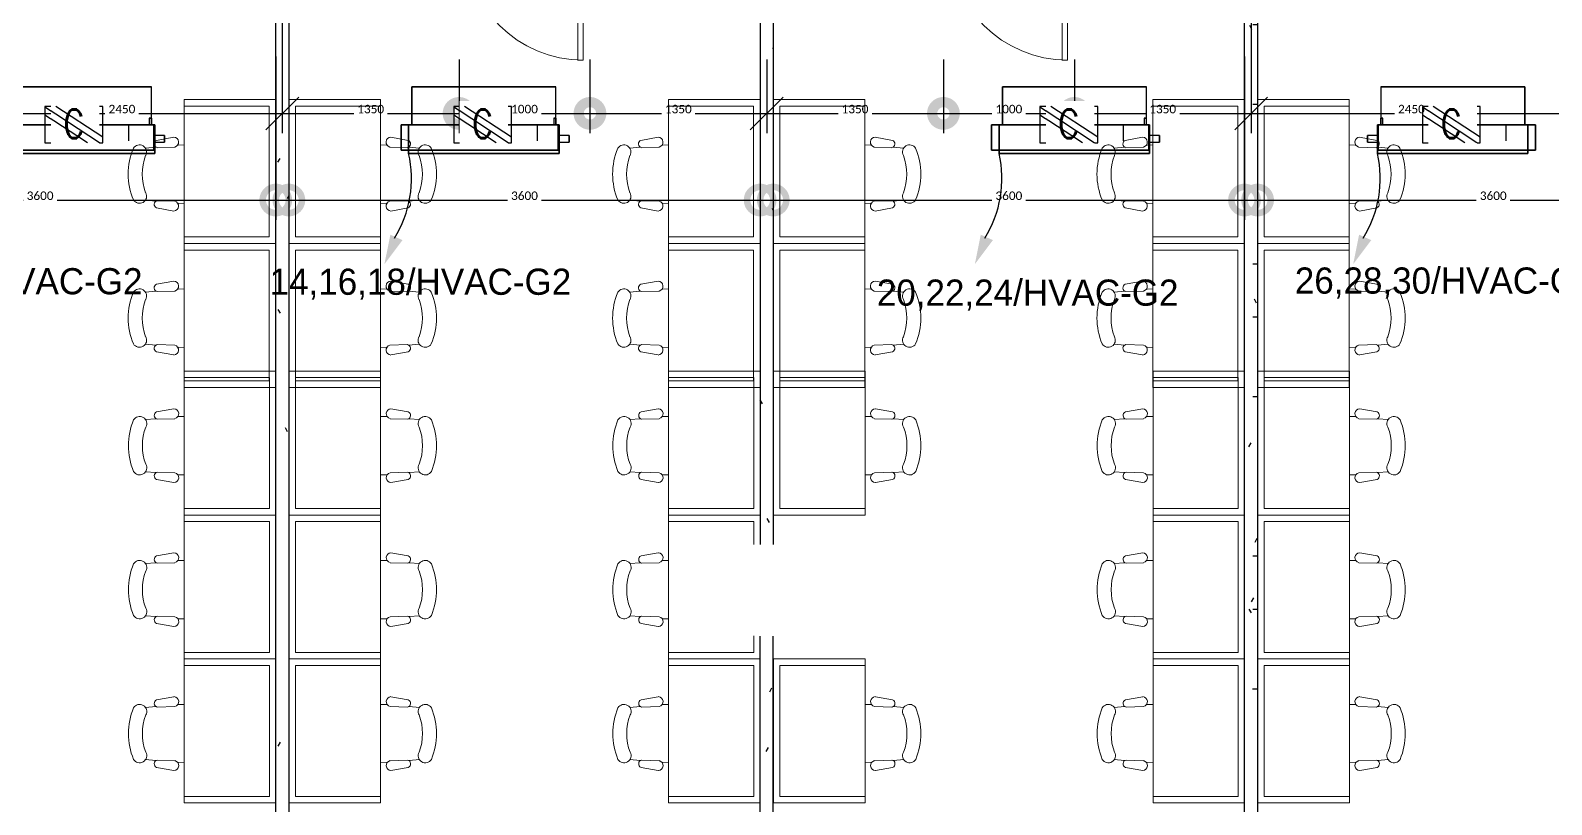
# Model space of a CAD drawing. Header units: metres. Extents: x 22.6 to 101.3, y 9.4 to 67.4.
# Drawn here: x 74.62 to 86.24, y 49.46 to 55.37 of the extents above; entities that cross this region are included whole.
import ezdxf

# ---------------------------------------------------------------- set-up
doc = ezdxf.new("R2010")
doc.units = ezdxf.units.M
doc.set_wipeout_variables(frame=1)
for name, color, linetype in [('00', 252, 'Continuous'), ('E- symbol Disc', 7, 'Continuous'), ('HVAC', 1, 'Continuous'), ('LEGEND$0$E-SOCKET', 3, 'Continuous')]:
    doc.layers.add(name, color=color, linetype=linetype)
for name, color, linetype, lineweight in [('03-A-XR-GF$0$A-FURN', 55, 'Continuous', 5), ('A-DIM', 7, 'Continuous', 5), ('A-DOOR', 5, 'Continuous', 5), ('M-EQPM', 1, 'Continuous', 25)]:
    doc.layers.add(name, color=color, linetype=linetype, lineweight=lineweight)
doc.styles.add('Calibri', font='calibri.ttf', dxfattribs={"height": 0.212639})
doc.styles.add('ROMANS1', font='romans.shx', dxfattribs={"width": 0.8, "height": 250})
doc.dimstyles.new('ECG_Dimn-Detl-100', dxfattribs={"dimscale": 0.3048, "dimtxt": 0.25, "dimasz": 1.312336, "dimexe": 0.492126, "dimexo": 0.0625, "dimgap": 0, "dimtad": 1, "dimdec": 0, "dimlfac": 1000, "dimzin": 0, "dimdsep": 46, "dimtxsty": 'Calibri', "dimblk1": 'DOTSMALL', "dimblk2": 'DOTSMALL', "dimsah": 1, "dimcen": 0.09, "dimdle": 0.492126, "dimazin": 0, "dimtfac": 1, "dimtdec": 4, "dimtix": 1, "dimtmove": 0, "dimatfit": 3, "dimfxl": 0.492126, "dimfxlon": 1, "dimtvp": 1, "dimtolj": 1, "dimtzin": 0, "dimarcsym": 2})
doc.dimstyles.new('ECG_Dimn-Detl-100_2', dxfattribs={"dimscale": 0.3048, "dimtxt": 0.25, "dimasz": 1.312336, "dimexe": 0.492126, "dimexo": 0.0625, "dimgap": 0, "dimtad": 1, "dimdec": 0, "dimlfac": 1000, "dimzin": 0, "dimdsep": 46, "dimtxsty": 'Calibri', "dimblk1": 'DOTSMALL', "dimblk2": 'DOTSMALL', "dimsah": 1, "dimcen": 0.09, "dimdle": 0.492126, "dimazin": 0, "dimtfac": 1, "dimtdec": 4, "dimtix": 1, "dimtmove": 0, "dimatfit": 3, "dimfxl": 0.492126, "dimfxlon": 1, "dimtvp": 1, "dimtolj": 1, "dimtzin": 0, "dimarcsym": 2})
doc.dimstyles.new('ECG_Dimn-Detl-100_3', dxfattribs={"dimscale": 0.3048, "dimtxt": 0.25, "dimasz": 0.82021, "dimexe": 0.492126, "dimexo": 0.0625, "dimgap": 0, "dimtad": 1, "dimdec": 0, "dimlfac": 1000, "dimzin": 0, "dimdsep": 46, "dimtxsty": 'Calibri', "dimblk1": 'DOTSMALL', "dimblk2": 'OBLIQUE', "dimsah": 1, "dimcen": 0.09, "dimdle": 0.492126, "dimazin": 0, "dimtfac": 1, "dimtdec": 4, "dimtix": 1, "dimtmove": 0, "dimatfit": 3, "dimfxl": 0.492126, "dimfxlon": 1, "dimtvp": 1, "dimtolj": 1, "dimtzin": 0, "dimarcsym": 2})
doc.dimstyles.new('ECG_Dimn-Detl-100_4', dxfattribs={"dimscale": 0.3048, "dimtxt": 0.25, "dimasz": 0.82021, "dimexe": 0.492126, "dimexo": 0.0625, "dimgap": 0, "dimtad": 1, "dimdec": 0, "dimlfac": 1000, "dimzin": 0, "dimdsep": 46, "dimtxsty": 'Calibri', "dimblk1": 'OBLIQUE', "dimblk2": 'DOTSMALL', "dimsah": 1, "dimcen": 0.09, "dimdle": 0.492126, "dimazin": 0, "dimtfac": 1, "dimtdec": 4, "dimtix": 1, "dimtmove": 0, "dimatfit": 3, "dimfxl": 0.492126, "dimfxlon": 1, "dimtvp": 1, "dimtolj": 1, "dimtzin": 0, "dimarcsym": 2})
pattern_1 = [(0, (0, 0), (0.813, 0.203), [0.034, -0.576, 0.034, -0.576, -3.251]), (0, (0, 0), (0.813, 0.203), [-1.219, 0.034, -1.186, 0.034, -0.576, -1.422]), (0, (0, 0), (0.813, 0.203), [-3.048, 0.034, -0.373, 0.034, -0.982]), (120, (0.305, 0.102), (-0.58230316, 0.60257865), [0.034, -0.576, 0.034, -0.576, -3.251]), (120, (0.305, 0.102), (-0.58230316, 0.60257865), [-1.219, 0.034, -1.186, 0.034, -0.576, -1.422]), (120, (0.305, 0.102), (-0.58230316, 0.60257865), [-3.048, 0.034, -0.373, 0.034, -0.982]), (240, (0.406, 0.508), (-0.23069684, -0.80557865), [0.034, -0.576, 0.034, -0.576, -3.251]), (240, (0.406, 0.508), (-0.23069684, -0.80557865), [-1.219, 0.034, -1.186, 0.034, -0.576, -1.422]), (240, (0.406, 0.508), (-0.23069684, -0.80557865), [-3.048, 0.034, -0.373, 0.034, -0.982])]

# ---------------------------------------------------------------- blocks, each defined once
blk = doc.blocks.new('ECG_ Door-Single Leaf-Gnrc - 1000x2200 mm-2067090-GROUND FLOOR PLAN')
at = {"layer": 'A-DOOR'}
for p, q in [((-0.52, 0.12), (-0.48, 0.12)), ((-0.52, 0.1), (-0.52, 0.12)), ((-0.48, 0.12), (-0.454, 0.106)), ((0.454, 0.106), (0.48, 0.12)), ((0.48, 0.12), (0.52, 0.12)), ((0.52, 0.12), (0.52, 0.1)), ((-0.45, 0.1), (-0.5, 0.1)), ((-0.5, 0.1), (-0.468, 0.1)), ((-0.468, 0.1), (-0.468, -0.1)), ((0.5, 0.1), (0.45, 0.1)), ((0.468, 0.1), (0.5, 0.1)), ((0.468, -0.1), (0.468, 0.1)), ((-0.52, -0.12), (-0.52, -0.1)), ((-0.5, -0.1), (-0.45, -0.1)), ((-0.468, -0.1), (-0.5, -0.1)), ((-0.454, -0.106), (-0.48, -0.12)), ((0.408, -0.1), (0.448, -0.1)), ((0.408, -1), (0.408, -0.1)), ((0.408, -0.1), (0.408, -1)), ((0.448, -0.1), (0.408, -0.1)), ((0.448, -0.1), (0.448, -1)), ((0.448, -1), (0.448, -0.1)), ((0.45, -0.1), (0.5, -0.1)), ((0.48, -0.12), (0.454, -0.106)), ((0.5, -0.1), (0.468, -0.1)), ((0.52, -0.1), (0.52, -0.12)), ((-0.48, -0.12), (-0.52, -0.12)), ((0.52, -0.12), (0.48, -0.12)), ((0.448, -1), (0.408, -1)), ((0.408, -1), (0.448, -1))]:
    blk.add_line(p, q, dxfattribs=at)
for centre, radius, start, end in [((-0.458, 0.099), 0.00806, 7.125, 60.2551), ((0.458, 0.099), 0.00806, 119.7449, 172.875), ((-0.458, -0.099), 0.00806, 299.7449, 352.875), ((0.448, -0.1), 0.9, 180, 270), ((0.458, -0.099), 0.00806, 187.125, 240.2551)]:
    blk.add_arc(centre, radius, start, end, dxfattribs=at)
blk = doc.blocks.new('B806-B02 - CALL CENTER - FURN GROUND FLOOR_dwg_03-A-XR-GF$0$chair-3478258-GROUND FLOOR PLAN')
at = {"layer": '03-A-XR-GF$0$A-FURN'}
for p, q in [((22.193, -2.559), (22.061, -2.535)), ((21.982, -2.594), (22.027, -2.595)), ((22.188, -2.615), (22.054, -2.611)), ((22.199, -2.611), (22.278, -2.618)), ((22.188, -3.02), (22.054, -3.024)), ((22.199, -3.023), (22.278, -3.016)), ((21.982, -3.041), (22.027, -3.039)), ((22.193, -3.075), (22.061, -3.099))]:
    blk.add_line(p, q, dxfattribs=at)
for centre, radius, start, end in [((22.063, -2.573), 0.0384, 93.5132, 255.9932), ((22.182, -2.586), 0.0291, 282.2827, 67.7765), ((22.323, -2.648), 0.0542, 31.265, 209.6825), ((21.898, -2.817), 0.511, 337.2611, 22.7389), ((21.891, -2.817), 0.411, 339.7134, 20.2866), ((22.182, -3.048), 0.0291, 292.2235, 77.7173), ((22.323, -2.986), 0.0542, 150.3175, 328.735), ((22.063, -3.061), 0.0384, 104.0068, 266.4868)]:
    blk.add_arc(centre, radius, start, end, dxfattribs=at)
blk = doc.blocks.new('B806-B02 - CALL CENTER - FURN GROUND FLOOR_dwg_03-A-XR-GF$0$UNIT130-3478259-GROUND FLOOR PLAN')
at = {"layer": '03-A-XR-GF$0$A-FURN'}
for p, q in [((-0.725, -1.05), (-0.725, -0.25)), ((-0.025, -1.2), (-0.725, -1.2))]:
    blk.add_line(p, q, dxfattribs=at)
at = {"layer": '03-A-XR-GF$0$A-FURN', "flags": 128}
for points in [[(-0.725, -1.2), (-0.725, -0.1), (-0.025, -0.1)], [(-0.725, -1.15), (-0.075, -1.15), (-0.075, -0.15), (-0.725, -0.15)]]:
    blk.add_lwpolyline(points, dxfattribs=at)
at = {"extrusion": (0, 0, -1), "zscale": -1}
blk.add_blockref('B806-B02 - CALL CENTER - FURN GROUND FLOOR_dwg_03-A-XR-GF$0$chair-3478258-GROUND FLOOR PLAN', (-21.257, 2.147), dxfattribs=at)
blk = doc.blocks.new('B806-B02 - CALL CENTER - FURN GROUND FLOOR_dwg_03-A-XR-GF$0$UNIT130-3478260-GROUND FLOOR PLAN')
at = {"layer": '03-A-XR-GF$0$A-FURN'}
for p, q in [((-0.725, -1.05), (-0.725, -0.25)), ((-0.025, -1.2), (-0.725, -1.2))]:
    blk.add_line(p, q, dxfattribs=at)
at = {"layer": '03-A-XR-GF$0$A-FURN', "flags": 128}
for points in [[(-0.725, -1.2), (-0.725, -0.1), (-0.025, -0.1)], [(-0.725, -1.15), (-0.075, -1.15), (-0.075, -0.15), (-0.725, -0.15)]]:
    blk.add_lwpolyline(points, dxfattribs=at)
at = {"extrusion": (0, 0, -1), "zscale": -1}
blk.add_blockref('B806-B02 - CALL CENTER - FURN GROUND FLOOR_dwg_03-A-XR-GF$0$chair-3478258-GROUND FLOOR PLAN', (-21.257, 2.147), dxfattribs=at)
blk = doc.blocks.new('B806-B02 - CALL CENTER - FURN GROUND FLOOR_dwg_03-A-XR-GF$0$UNIT130-V107-GROUND FLOOR PLAN')
at = {"layer": '03-A-XR-GF$0$A-FURN'}
blk.add_line((-0.725, -1.05), (-0.725, -0.25), dxfattribs=at)
at = {"layer": '03-A-XR-GF$0$A-FURN', "flags": 128}
blk.add_lwpolyline([(-0.725, -1.2), (-0.725, -0.1), (-0.025, -0.1), (-0.025, -1.2)], close=True, dxfattribs=at)
blk.add_lwpolyline([(-0.725, -1.15), (-0.075, -1.15), (-0.075, -0.15), (-0.725, -0.15)], dxfattribs=at)
at = {"extrusion": (0, 0, -1), "zscale": -1}
blk.add_blockref('B806-B02 - CALL CENTER - FURN GROUND FLOOR_dwg_03-A-XR-GF$0$chair-3478258-GROUND FLOOR PLAN', (-21.257, 2.147), dxfattribs=at)
blk = doc.blocks.new('B806-B02 - CALL CENTER - FURN GROUND FLOOR_dwg_03-A-XR-GF$0$UNIT130-V108-GROUND FLOOR PLAN')
at = {"layer": '03-A-XR-GF$0$A-FURN'}
for p, q in [((-0.725, -1.05), (-0.725, -0.25)), ((-0.025, -1.2), (-0.725, -1.2))]:
    blk.add_line(p, q, dxfattribs=at)
at = {"layer": '03-A-XR-GF$0$A-FURN', "flags": 128}
for points in [[(-0.725, -1.2), (-0.725, -0.1), (-0.025, -0.1)], [(-0.725, -1.15), (-0.075, -1.15), (-0.075, -0.15), (-0.725, -0.15)]]:
    blk.add_lwpolyline(points, dxfattribs=at)
at = {"extrusion": (0, 0, -1), "zscale": -1}
blk.add_blockref('B806-B02 - CALL CENTER - FURN GROUND FLOOR_dwg_03-A-XR-GF$0$chair-3478258-GROUND FLOOR PLAN', (-21.257, 2.147), dxfattribs=at)
blk = doc.blocks.new('B806-B02 - CALL CENTER - FURN GROUND FLOOR_dwg_03-A-XR-GF$0$UNIT130-V117-GROUND FLOOR PLAN')
at = {"layer": '03-A-XR-GF$0$A-FURN'}
for p, q in [((-0.725, -1.05), (-0.725, -0.25)), ((-0.025, -1.2), (-0.725, -1.2))]:
    blk.add_line(p, q, dxfattribs=at)
at = {"layer": '03-A-XR-GF$0$A-FURN', "flags": 128}
for points in [[(-0.725, -1.2), (-0.725, -0.1), (-0.025, -0.1)], [(-0.725, -1.15), (-0.075, -1.15), (-0.075, -0.15), (-0.725, -0.15)]]:
    blk.add_lwpolyline(points, dxfattribs=at)
at = {"extrusion": (0, 0, -1), "zscale": -1}
blk.add_blockref('B806-B02 - CALL CENTER - FURN GROUND FLOOR_dwg_03-A-XR-GF$0$chair-3478258-GROUND FLOOR PLAN', (-21.257, 2.147), dxfattribs=at)
blk = doc.blocks.new('B806-B02 - CALL CENTER - FURN GROUND FLOOR_dwg_03-A-XR-GF$0$UNIT130-V143-GROUND FLOOR PLAN')
at = {"layer": '03-A-XR-GF$0$A-FURN'}
for p, q in [((-0.725, -1.05), (-0.725, -0.25)), ((-0.026, -1.2), (-0.725, -1.2))]:
    blk.add_line(p, q, dxfattribs=at)
at = {"layer": '03-A-XR-GF$0$A-FURN', "flags": 128}
for points in [[(-0.725, -1.2), (-0.725, -0.1), (-0.026, -0.1)], [(-0.725, -1.15), (-0.075, -1.15), (-0.075, -0.15), (-0.725, -0.15)]]:
    blk.add_lwpolyline(points, dxfattribs=at)
at = {"extrusion": (0, 0, -1), "zscale": -1}
blk.add_blockref('B806-B02 - CALL CENTER - FURN GROUND FLOOR_dwg_03-A-XR-GF$0$chair-3478258-GROUND FLOOR PLAN', (-21.257, 2.147), dxfattribs=at)
blk = doc.blocks.new('B806-B02 - CALL CENTER - FURN GROUND FLOOR_dwg_03-A-XR-GF$0$UNIT130-V144-GROUND FLOOR PLAN')
at = {"layer": '03-A-XR-GF$0$A-FURN'}
for p, q in [((-0.725, -1.05), (-0.725, -0.25)), ((-0.026, -1.2), (-0.725, -1.2))]:
    blk.add_line(p, q, dxfattribs=at)
at = {"layer": '03-A-XR-GF$0$A-FURN', "flags": 128}
for points in [[(-0.725, -1.2), (-0.725, -0.1), (-0.026, -0.1)], [(-0.725, -1.15), (-0.075, -1.15), (-0.075, -0.15), (-0.725, -0.15)]]:
    blk.add_lwpolyline(points, dxfattribs=at)
at = {"extrusion": (0, 0, -1), "zscale": -1}
blk.add_blockref('B806-B02 - CALL CENTER - FURN GROUND FLOOR_dwg_03-A-XR-GF$0$chair-3478258-GROUND FLOOR PLAN', (-21.257, 2.147), dxfattribs=at)
blk = doc.blocks.new('B806-B02 - CALL CENTER - FURN GROUND FLOOR_dwg_03-A-XR-GF$0$UNIT130-V145-GROUND FLOOR PLAN')
at = {"layer": '03-A-XR-GF$0$A-FURN'}
for p, q in [((-0.725, -1.05), (-0.725, -0.25)), ((-0.026, -1.2), (-0.725, -1.2))]:
    blk.add_line(p, q, dxfattribs=at)
at = {"layer": '03-A-XR-GF$0$A-FURN', "flags": 128}
for points in [[(-0.725, -1.2), (-0.725, -0.1), (-0.026, -0.1)], [(-0.075, -0.324), (-0.075, -0.15), (-0.725, -0.15)], [(-0.725, -1.15), (-0.075, -1.15), (-0.075, -1.024)]]:
    blk.add_lwpolyline(points, dxfattribs=at)
at = {"extrusion": (0, 0, -1), "zscale": -1}
blk.add_blockref('B806-B02 - CALL CENTER - FURN GROUND FLOOR_dwg_03-A-XR-GF$0$chair-3478258-GROUND FLOOR PLAN', (-21.257, 2.147), dxfattribs=at)
blk = doc.blocks.new('B806-B02 - CALL CENTER - FURN GROUND FLOOR_dwg_03-A-XR-GF$0$UNIT130-V146-GROUND FLOOR PLAN')
at = {"layer": '03-A-XR-GF$0$A-FURN'}
for p, q in [((-0.725, -1.05), (-0.725, -0.25)), ((-0.026, -1.2), (-0.725, -1.2))]:
    blk.add_line(p, q, dxfattribs=at)
at = {"layer": '03-A-XR-GF$0$A-FURN', "flags": 128}
for points in [[(-0.725, -1.2), (-0.725, -0.1), (-0.026, -0.1)], [(-0.725, -1.15), (-0.075, -1.15), (-0.075, -0.15), (-0.725, -0.15)]]:
    blk.add_lwpolyline(points, dxfattribs=at)
at = {"extrusion": (0, 0, -1), "zscale": -1}
blk.add_blockref('B806-B02 - CALL CENTER - FURN GROUND FLOOR_dwg_03-A-XR-GF$0$chair-3478258-GROUND FLOOR PLAN', (-21.257, 2.147), dxfattribs=at)
blk = doc.blocks.new('B806-B02 - CALL CENTER - FURN GROUND FLOOR_dwg_03-A-XR-GF$0$UNIT130-V147-GROUND FLOOR PLAN')
at = {"layer": '03-A-XR-GF$0$A-FURN'}
for p, q in [((-0.725, -1.05), (-0.725, -0.25)), ((-0.026, -1.2), (-0.725, -1.2))]:
    blk.add_line(p, q, dxfattribs=at)
at = {"layer": '03-A-XR-GF$0$A-FURN', "flags": 128}
for points in [[(-0.725, -1.2), (-0.725, -0.1), (-0.026, -0.1)], [(-0.725, -1.15), (-0.075, -1.15), (-0.075, -0.15), (-0.725, -0.15)]]:
    blk.add_lwpolyline(points, dxfattribs=at)
at = {"extrusion": (0, 0, -1), "zscale": -1}
blk.add_blockref('B806-B02 - CALL CENTER - FURN GROUND FLOOR_dwg_03-A-XR-GF$0$chair-3478258-GROUND FLOOR PLAN', (-21.257, 2.147), dxfattribs=at)
blk = doc.blocks.new('B806-B02 - CALL CENTER - FURN GROUND FLOOR_dwg_03-A-XR-GF$0$UNIT130-V148-GROUND FLOOR PLAN')
at = {"layer": '03-A-XR-GF$0$A-FURN'}
for p, q in [((-0.725, -1.05), (-0.725, -0.25)), ((-0.026, -1.2), (-0.725, -1.2))]:
    blk.add_line(p, q, dxfattribs=at)
at = {"layer": '03-A-XR-GF$0$A-FURN', "flags": 128}
for points in [[(-0.725, -1.2), (-0.725, -0.1), (-0.026, -0.1)], [(-0.725, -1.15), (-0.075, -1.15), (-0.075, -0.15), (-0.725, -0.15)]]:
    blk.add_lwpolyline(points, dxfattribs=at)
at = {"extrusion": (0, 0, -1), "zscale": -1}
blk.add_blockref('B806-B02 - CALL CENTER - FURN GROUND FLOOR_dwg_03-A-XR-GF$0$chair-3478258-GROUND FLOOR PLAN', (-21.257, 2.147), dxfattribs=at)
blk = doc.blocks.new('B806-B02 - CALL CENTER - FURN GROUND FLOOR_dwg_03-A-XR-GF$0$UNIT130-V149-GROUND FLOOR PLAN')
at = {"layer": '03-A-XR-GF$0$A-FURN'}
for p, q in [((-0.725, -1.05), (-0.725, -0.25)), ((-0.026, -1.2), (-0.725, -1.2))]:
    blk.add_line(p, q, dxfattribs=at)
at = {"layer": '03-A-XR-GF$0$A-FURN', "flags": 128}
for points in [[(-0.725, -1.2), (-0.725, -0.1), (-0.026, -0.1)], [(-0.725, -1.15), (-0.075, -1.15), (-0.075, -0.15), (-0.725, -0.15)]]:
    blk.add_lwpolyline(points, dxfattribs=at)
at = {"extrusion": (0, 0, -1), "zscale": -1}
blk.add_blockref('B806-B02 - CALL CENTER - FURN GROUND FLOOR_dwg_03-A-XR-GF$0$chair-3478258-GROUND FLOOR PLAN', (-21.257, 2.147), dxfattribs=at)
blk = doc.blocks.new('B806-B02 - CALL CENTER - FURN GROUND FLOOR_dwg_03-A-XR-GF$0$UNIT130-V150-GROUND FLOOR PLAN')
at = {"layer": '03-A-XR-GF$0$A-FURN'}
for p, q in [((-0.725, -1.05), (-0.725, -0.25)), ((-0.026, -1.2), (-0.725, -1.2))]:
    blk.add_line(p, q, dxfattribs=at)
at = {"layer": '03-A-XR-GF$0$A-FURN', "flags": 128}
for points in [[(-0.725, -1.2), (-0.725, -0.1), (-0.026, -0.1)], [(-0.725, -1.15), (-0.075, -1.15), (-0.075, -0.15), (-0.725, -0.15)]]:
    blk.add_lwpolyline(points, dxfattribs=at)
at = {"extrusion": (0, 0, -1), "zscale": -1}
blk.add_blockref('B806-B02 - CALL CENTER - FURN GROUND FLOOR_dwg_03-A-XR-GF$0$chair-3478258-GROUND FLOOR PLAN', (-21.257, 2.147), dxfattribs=at)
blk = doc.blocks.new('B806-B02 - CALL CENTER - FURN GROUND FLOOR_dwg_03-A-XR-GF$0$UNIT130-V151-GROUND FLOOR PLAN')
at = {"layer": '03-A-XR-GF$0$A-FURN'}
for p, q in [((-0.725, -1.05), (-0.725, -0.25)), ((-0.026, -1.2), (-0.725, -1.2))]:
    blk.add_line(p, q, dxfattribs=at)
at = {"layer": '03-A-XR-GF$0$A-FURN', "flags": 128}
for points in [[(-0.725, -1.2), (-0.725, -0.1), (-0.026, -0.1)], [(-0.725, -1.15), (-0.075, -1.15), (-0.075, -0.15), (-0.725, -0.15)]]:
    blk.add_lwpolyline(points, dxfattribs=at)
at = {"extrusion": (0, 0, -1), "zscale": -1}
blk.add_blockref('B806-B02 - CALL CENTER - FURN GROUND FLOOR_dwg_03-A-XR-GF$0$chair-3478258-GROUND FLOOR PLAN', (-21.257, 2.147), dxfattribs=at)
blk = doc.blocks.new('B806-B02 - CALL CENTER - FURN GROUND FLOOR_dwg-3278331-GROUND FLOOR PLAN')
at = {"rotation": 359.9999845375016}
for name, p in [('B806-B02 - CALL CENTER - FURN GROUND FLOOR_dwg_03-A-XR-GF$0$UNIT130-3478260-GROUND FLOOR PLAN', (76.519, 54.947)), ('B806-B02 - CALL CENTER - FURN GROUND FLOOR_dwg_03-A-XR-GF$0$UNIT130-3478260-GROUND FLOOR PLAN', (76.519, 54.947)), ('B806-B02 - CALL CENTER - FURN GROUND FLOOR_dwg_03-A-XR-GF$0$UNIT130-V108-GROUND FLOOR PLAN', (80.219, 54.947)), ('B806-B02 - CALL CENTER - FURN GROUND FLOOR_dwg_03-A-XR-GF$0$UNIT130-V117-GROUND FLOOR PLAN', (83.919, 54.947)), ('B806-B02 - CALL CENTER - FURN GROUND FLOOR_dwg_03-A-XR-GF$0$UNIT130-3478260-GROUND FLOOR PLAN', (76.519, 53.847)), ('B806-B02 - CALL CENTER - FURN GROUND FLOOR_dwg_03-A-XR-GF$0$UNIT130-3478260-GROUND FLOOR PLAN', (76.519, 53.847)), ('B806-B02 - CALL CENTER - FURN GROUND FLOOR_dwg_03-A-XR-GF$0$UNIT130-V108-GROUND FLOOR PLAN', (80.219, 53.847)), ('B806-B02 - CALL CENTER - FURN GROUND FLOOR_dwg_03-A-XR-GF$0$UNIT130-V117-GROUND FLOOR PLAN', (83.919, 53.847)), ('B806-B02 - CALL CENTER - FURN GROUND FLOOR_dwg_03-A-XR-GF$0$UNIT130-V149-GROUND FLOOR PLAN', (76.52, 52.872)), ('B806-B02 - CALL CENTER - FURN GROUND FLOOR_dwg_03-A-XR-GF$0$UNIT130-V149-GROUND FLOOR PLAN', (76.52, 52.872)), ('B806-B02 - CALL CENTER - FURN GROUND FLOOR_dwg_03-A-XR-GF$0$UNIT130-V150-GROUND FLOOR PLAN', (80.22, 52.872)), ('B806-B02 - CALL CENTER - FURN GROUND FLOOR_dwg_03-A-XR-GF$0$UNIT130-V151-GROUND FLOOR PLAN', (83.92, 52.872)), ('B806-B02 - CALL CENTER - FURN GROUND FLOOR_dwg_03-A-XR-GF$0$UNIT130-V143-GROUND FLOOR PLAN', (76.52, 51.772)), ('B806-B02 - CALL CENTER - FURN GROUND FLOOR_dwg_03-A-XR-GF$0$UNIT130-V143-GROUND FLOOR PLAN', (76.52, 51.772)), ('B806-B02 - CALL CENTER - FURN GROUND FLOOR_dwg_03-A-XR-GF$0$UNIT130-V145-GROUND FLOOR PLAN', (80.22, 51.772)), ('B806-B02 - CALL CENTER - FURN GROUND FLOOR_dwg_03-A-XR-GF$0$UNIT130-V147-GROUND FLOOR PLAN', (83.92, 51.772)), ('B806-B02 - CALL CENTER - FURN GROUND FLOOR_dwg_03-A-XR-GF$0$UNIT130-V144-GROUND FLOOR PLAN', (76.52, 50.672)), ('B806-B02 - CALL CENTER - FURN GROUND FLOOR_dwg_03-A-XR-GF$0$UNIT130-V144-GROUND FLOOR PLAN', (76.52, 50.672)), ('B806-B02 - CALL CENTER - FURN GROUND FLOOR_dwg_03-A-XR-GF$0$UNIT130-V146-GROUND FLOOR PLAN', (80.22, 50.672)), ('B806-B02 - CALL CENTER - FURN GROUND FLOOR_dwg_03-A-XR-GF$0$UNIT130-V148-GROUND FLOOR PLAN', (83.92, 50.672))]:
    blk.add_blockref(name, p, dxfattribs=at)
at = {"extrusion": (0, 0, -1), "zscale": -1}
for name, p in [('B806-B02 - CALL CENTER - FURN GROUND FLOOR_dwg_03-A-XR-GF$0$UNIT130-3478259-GROUND FLOOR PLAN', (-76.569, 54.947)), ('B806-B02 - CALL CENTER - FURN GROUND FLOOR_dwg_03-A-XR-GF$0$UNIT130-3478259-GROUND FLOOR PLAN', (-76.569, 54.947)), ('B806-B02 - CALL CENTER - FURN GROUND FLOOR_dwg_03-A-XR-GF$0$UNIT130-V107-GROUND FLOOR PLAN', (-80.269, 54.947)), ('B806-B02 - CALL CENTER - FURN GROUND FLOOR_dwg_03-A-XR-GF$0$UNIT130-3478259-GROUND FLOOR PLAN', (-83.969, 54.947)), ('B806-B02 - CALL CENTER - FURN GROUND FLOOR_dwg_03-A-XR-GF$0$UNIT130-3478259-GROUND FLOOR PLAN', (-76.569, 53.847)), ('B806-B02 - CALL CENTER - FURN GROUND FLOOR_dwg_03-A-XR-GF$0$UNIT130-3478259-GROUND FLOOR PLAN', (-76.569, 53.847)), ('B806-B02 - CALL CENTER - FURN GROUND FLOOR_dwg_03-A-XR-GF$0$UNIT130-V107-GROUND FLOOR PLAN', (-80.269, 53.847)), ('B806-B02 - CALL CENTER - FURN GROUND FLOOR_dwg_03-A-XR-GF$0$UNIT130-3478259-GROUND FLOOR PLAN', (-83.969, 53.847)), ('B806-B02 - CALL CENTER - FURN GROUND FLOOR_dwg_03-A-XR-GF$0$UNIT130-V107-GROUND FLOOR PLAN', (-76.57, 52.872)), ('B806-B02 - CALL CENTER - FURN GROUND FLOOR_dwg_03-A-XR-GF$0$UNIT130-V107-GROUND FLOOR PLAN', (-76.57, 52.872)), ('B806-B02 - CALL CENTER - FURN GROUND FLOOR_dwg_03-A-XR-GF$0$UNIT130-V107-GROUND FLOOR PLAN', (-80.27, 52.872)), ('B806-B02 - CALL CENTER - FURN GROUND FLOOR_dwg_03-A-XR-GF$0$UNIT130-V107-GROUND FLOOR PLAN', (-83.97, 52.872)), ('B806-B02 - CALL CENTER - FURN GROUND FLOOR_dwg_03-A-XR-GF$0$UNIT130-V107-GROUND FLOOR PLAN', (-76.57, 51.772)), ('B806-B02 - CALL CENTER - FURN GROUND FLOOR_dwg_03-A-XR-GF$0$UNIT130-V107-GROUND FLOOR PLAN', (-76.57, 51.772)), ('B806-B02 - CALL CENTER - FURN GROUND FLOOR_dwg_03-A-XR-GF$0$UNIT130-V107-GROUND FLOOR PLAN', (-83.97, 51.772)), ('B806-B02 - CALL CENTER - FURN GROUND FLOOR_dwg_03-A-XR-GF$0$UNIT130-V107-GROUND FLOOR PLAN', (-76.57, 50.672)), ('B806-B02 - CALL CENTER - FURN GROUND FLOOR_dwg_03-A-XR-GF$0$UNIT130-V107-GROUND FLOOR PLAN', (-76.57, 50.672)), ('B806-B02 - CALL CENTER - FURN GROUND FLOOR_dwg_03-A-XR-GF$0$UNIT130-V107-GROUND FLOOR PLAN', (-80.27, 50.672)), ('B806-B02 - CALL CENTER - FURN GROUND FLOOR_dwg_03-A-XR-GF$0$UNIT130-V107-GROUND FLOOR PLAN', (-83.97, 50.672))]:
    blk.add_blockref(name, p, dxfattribs=at)
blk = doc.blocks.new('_DotSmall')
at = {"color": 0, "linetype": 'ByBlock', "const_width": 0.5}
blk.add_lwpolyline([(-0.0625, 0, 1), (0.0625, 0, 1)], format="xyb", close=True, dxfattribs=at)
blk = doc.blocks.new('_Oblique')
at = {"color": 0, "linetype": 'ByBlock', "lineweight": -2}
blk.add_line((-0.5, -0.5), (0.5, 0.5), dxfattribs=at)
blk = doc.blocks.new('ECG_MECHEQ-Split Unit-Concealed-Horizontal-Plenum-2Pipe _4_ - CSU-05-V5-GROUND FLOOR PLAN')
at = {"layer": 'M-EQPM'}
for p, q in [((-398, 148), (702, 148)), ((702, 148), (-398, 148)), ((-398, 148), (-398, 148)), ((-398, 148), (-398, -141)), ((-398, -141), (-398, 148)), ((702, 148), (702, 148)), ((702, -141), (702, 148)), ((702, -141), (702, 148)), ((685, -90), (685, -141)), ((685, -90), (704, -90)), ((704, -90), (685, -90)), ((704, -141), (704, -90)), ((720, -141), (-480, -141)), ((-480, -141), (-480, -335)), ((-480, -335), (-480, -141)), ((-480, -141), (720, -141)), ((-480, -141), (-480, -141)), ((727, -141), (-423, -141)), ((-423, -141), (-423, -335)), ((-423, -335), (-423, -141)), ((-423, -141), (727, -141)), ((-423, -141), (-423, -141)), ((-398, -141), (-398, -141)), ((-398, -141), (702, -141)), ((702, -141), (-398, -141)), ((685, -141), (704, -141)), ((704, -141), (685, -141)), ((702, -141), (702, -141)), ((720, -335), (720, -141)), ((720, -141), (720, -335)), ((720, -141), (720, -141)), ((727, -335), (727, -141)), ((727, -141), (727, -335)), ((727, -141), (727, -141)), ((803, -223), (727, -223)), ((727, -273), (727, -223)), ((727, -223), (727, -273)), ((803, -273), (803, -223)), ((803, -223), (803, -273)), ((-480, -335), (720, -335)), ((720, -335), (-480, -335)), ((-480, -335), (-480, -335)), ((727, -335), (-423, -335)), ((-423, -335), (-423, -360)), ((-423, -360), (-423, -335)), ((-423, -335), (727, -335)), ((-423, -335), (-423, -335)), ((-423, -335), (727, -335)), ((727, -335), (-423, -335)), ((-423, -335), (-423, -335)), ((720, -335), (720, -335)), ((727, -273), (803, -273)), ((727, -360), (727, -335)), ((727, -335), (727, -360)), ((727, -335), (727, -335)), ((727, -335), (727, -335)), ((-423, -360), (727, -360)), ((727, -360), (-423, -360)), ((-423, -360), (-423, -360)), ((727, -360), (727, -360))]:
    blk.add_line(p, q, dxfattribs=at)
blk = doc.blocks.new('ECG_MECHEQ-Split Unit-Concealed-Horizontal-Plenum-2Pipe _4_ - CSU-05-V9-GROUND FLOOR PLAN')
at = {"layer": 'M-EQPM'}
for p, q in [((727, 360), (-423, 360)), ((-423, 360), (-423, 335)), ((-423, 335), (-423, 360)), ((-423, 360), (727, 360)), ((-423, 360), (-423, 360)), ((727, 335), (727, 360)), ((727, 360), (727, 335)), ((727, 360), (727, 360)), ((720, 335), (-480, 335)), ((-480, 335), (-480, 141)), ((-480, 141), (-480, 335)), ((-480, 335), (720, 335)), ((-480, 335), (-480, 335)), ((-423, 335), (727, 335)), ((727, 335), (-423, 335)), ((-423, 335), (-423, 335)), ((727, 335), (-423, 335)), ((-423, 335), (-423, 141)), ((-423, 141), (-423, 335)), ((-423, 335), (727, 335)), ((-423, 335), (-423, 335)), ((720, 141), (720, 335)), ((720, 335), (720, 141)), ((720, 335), (720, 335)), ((727, 335), (727, 335)), ((727, 141), (727, 335)), ((727, 335), (727, 141)), ((727, 335), (727, 335)), ((803, 273), (727, 273)), ((727, 273), (727, 223)), ((727, 223), (727, 273)), ((803, 273), (803, 223)), ((803, 223), (803, 273)), ((-480, 141), (720, 141)), ((720, 141), (-480, 141)), ((-480, 141), (-480, 141)), ((-423, 141), (727, 141)), ((727, 141), (-423, 141)), ((-423, 141), (-423, 141)), ((-398, 141), (702, 141)), ((702, 141), (-398, 141)), ((-398, 141), (-398, 141)), ((-398, 141), (-398, -148)), ((-398, -148), (-398, 141)), ((685, 141), (685, 90)), ((685, 141), (704, 141)), ((704, 141), (685, 141)), ((702, 141), (702, 141)), ((702, -148), (702, 141)), ((702, -148), (702, 141)), ((704, 90), (704, 141)), ((720, 141), (720, 141)), ((727, 223), (803, 223)), ((727, 141), (727, 141)), ((685, 90), (704, 90)), ((704, 90), (685, 90)), ((-398, -148), (-398, -148)), ((-398, -148), (702, -148)), ((702, -148), (-398, -148)), ((702, -148), (702, -148))]:
    blk.add_line(p, q, dxfattribs=at)
blk = doc.blocks.new('A$Cc7bc2507')
at = {"layer": 'M-EQPM'}
for p in [(-12752, 148), (-9662, 148), (-5152, 148)]:
    blk.add_blockref('ECG_MECHEQ-Split Unit-Concealed-Horizontal-Plenum-2Pipe _4_ - CSU-05-V5-GROUND FLOOR PLAN', p, dxfattribs=at)
at = {"layer": 'M-EQPM', "rotation": 180}
blk.add_blockref('ECG_MECHEQ-Split Unit-Concealed-Horizontal-Plenum-2Pipe _4_ - CSU-05-V9-GROUND FLOOR PLAN', (-1958, 148), dxfattribs=at)
blk = doc.blocks.new('*U836')
at = {"layer": 'HVAC', "color": 0}
for p, q in [((0.0594, 0.0955), (0.0594, 0.1792)), ((0.0594, 0.1792), (0.1123, 0.1792))]:
    blk.add_line(p, q, dxfattribs=at)
blk.add_lwpolyline([(0, -0.0935), (0.1187, -0.0935), (0.1187, 0.0955), (0, 0.0955)], close=True, dxfattribs=at)
at = {"color": 0}
blk.add_wipeout([(-0.0179, 0.0845), (0.1368, 0.0845), (0.1368, -0.0738), (-0.0179, -0.0738)], dxfattribs=at).dxf.layer = 'Defpoints'
at = {"layer": 'HVAC', "color": 0}
for points in [[(0.1006, 0.0955), (0, -0.058)], [(0.1187, 0.0842), (0.0022, -0.0935)], [(0.1187, 0.0453), (0.0278, -0.0935)]]:
    blk.add_lwpolyline(points, dxfattribs=at)

msp = doc.modelspace()

# ---------------------------------------------------------------- hatches: boundary and pattern name
at = {"layer": '00'}
h = msp.add_hatch(dxfattribs=at)
h.set_pattern_fill('FP_1', color=252, style=0, pattern_type=2)
h.set_pattern_definition(pattern_1)
h.paths.add_polyline_path([(76.4939, 37.1473), (76.5939, 37.1473), (76.5939, 56.0473), (76.4939, 56.0473), (76.4939, 38.6781)], flags=0)
h = msp.add_hatch(dxfattribs=at)
h.set_pattern_fill('FP_1', color=252, style=0, pattern_type=2)
h.set_pattern_definition(pattern_1)
h.paths.add_polyline_path([(80.2939, 37.1473), (80.2939, 42.9473), (80.1939, 42.9473), (80.1939, 37.1473)], flags=0)
h.paths.add_polyline_path([(80.1939, 43.6473), (80.2939, 43.6473), (80.2939, 50.7473), (80.1939, 50.7473), (80.1939, 47.4737)], flags=0)
h.paths.add_polyline_path([(80.2939, 51.4473), (80.2939, 56.0473), (80.1939, 56.0473), (80.1939, 51.4473)], flags=0)
h = msp.add_hatch(dxfattribs=at)
h.set_pattern_fill('FP_1', color=252, style=0, pattern_type=2)
h.set_pattern_definition(pattern_1)
h.paths.add_polyline_path([(83.9939, 37.1473), (83.9939, 56.0473), (83.8939, 56.0473), (83.8939, 37.1473)], flags=0)

# ---------------------------------------------------------------- linework, layer by layer
at = {"layer": '00', "color": 252}
for p, q in [((76.4939, 37.1473), (76.4939, 56.0473)), ((76.5939, 56.0473), (76.5939, 37.1473)), ((80.1939, 56.0473), (80.1939, 51.4473)), ((80.2939, 56.0473), (80.2939, 51.4473)), ((83.8939, 37.1473), (83.8939, 56.0473)), ((83.9939, 56.0473), (83.9939, 37.1473)), ((80.1939, 43.6473), (80.1939, 50.7473)), ((80.2939, 43.6473), (80.2939, 50.7473))]:
    msp.add_line(p, q, dxfattribs=at)
at = {"layer": 'HVAC'}
for points in [[(77.4154, 53.7934, 0.1015, 0, 0), (77.3237, 53.5881, 0, 0, 0)], [(81.9254, 53.7934, 0.1015, 0, 0), (81.8337, 53.5881, 0, 0, 0)], [(84.8154, 53.7934, 0.1015, 0, 0), (84.7237, 53.5881, 0, 0, 0)]]:
    msp.add_lwpolyline(points, format="xyseb", dxfattribs=at)
for centre in [(76.667, 54.2428), (81.177, 54.2428), (84.067, 54.2428)]:
    msp.add_arc(centre, 0.8636, 328.10704, 12.88109, dxfattribs=at)

# ---------------------------------------------------------------- block references
at = {"layer": '00', "color": 252}
for name, p in [('ECG_ Door-Single Leaf-Gnrc - 1000x2200 mm-2067090-GROUND FLOOR PLAN', (78.3939, 56.1473)), ('ECG_ Door-Single Leaf-Gnrc - 1000x2200 mm-2067090-GROUND FLOOR PLAN', (82.0939, 56.1473)), ('B806-B02 - CALL CENTER - FURN GROUND FLOOR_dwg-3278331-GROUND FLOOR PLAN', (0, 0))]:
    msp.add_blockref(name, p, dxfattribs=at)
at = {"layer": 'HVAC', "xscale": 0.001, "yscale": 0.001, "zscale": 0.001}
msp.add_blockref('A$Cc7bc2507', (87.5939, 54.6473), dxfattribs=at)

# ---------------------------------------------------------------- texts
at = {"layer": 'HVAC', "color": 40, "true_color": 0xf8d731, "char_height": 0.2, "attachment_point": 1}
for s, insert in [('8,10,12/HVAC-G2', (73.3205, 53.5585)), ('26,28,30/HVAC-G2', (84.2781, 53.5637)), ('14,16,18/HVAC-G2', (76.4466, 53.5547)), ('20,22,24/HVAC-G2', (81.0854, 53.4715))]:
    msp.add_mtext_dynamic_manual_height_columns(s, width=0.006099, gutter_width=1, heights=[0], dxfattribs=dict(at, insert=insert))

# ---------------------------------------------------------------- dimensions: what is measured, and where the dimension line sits
at = {"layer": 'A-DIM'}
for base, p1, p2, dimstyle, override in [((76.5439, 54.7411), (74.0939, 54.8911), (76.5439, 54.8911), 'ECG_Dimn-Detl-100_3', {"dimpost": '<>', "dimfxl": 2.45}), ((77.8939, 54.7411), (76.5439, 54.8911), (77.8939, 54.8911), 'ECG_Dimn-Detl-100_4', {"dimpost": '<>', "dimfxl": 1.35}), ((78.8939, 54.7411), (77.8939, 54.8911), (78.8939, 54.8911), 'ECG_Dimn-Detl-100_2', {"dimpost": '<>', "dimfxl": 1}), ((80.2439, 54.7411), (78.8939, 54.8911), (80.2439, 54.8911), 'ECG_Dimn-Detl-100_3', {"dimpost": '<>', "dimfxl": 1.35}), ((81.5939, 54.7411), (80.2439, 54.8911), (81.5939, 54.8911), 'ECG_Dimn-Detl-100_4', {"dimpost": '<>', "dimfxl": 1.35}), ((82.5939, 54.7411), (81.5939, 54.8911), (82.5939, 54.8911), 'ECG_Dimn-Detl-100_2', {"dimpost": '<>', "dimfxl": 1}), ((83.9439, 54.7411), (82.5939, 54.8911), (83.9439, 54.8911), 'ECG_Dimn-Detl-100_3', {"dimpost": '<>', "dimfxl": 1.35}), ((86.3939, 54.7411), (83.9439, 54.8911), (86.3939, 54.8911), 'ECG_Dimn-Detl-100_4', {"dimpost": '<>', "dimfxl": 2.45}), ((76.4939, 54.0789), (72.8939, 54.2289), (76.4939, 54.2289), 'ECG_Dimn-Detl-100', {"dimpost": '<>', "dimfxl": 3.6}), ((80.1939, 54.0789), (76.5939, 54.2289), (80.1939, 54.2289), 'ECG_Dimn-Detl-100', {"dimpost": '<>', "dimfxl": 3.6}), ((83.8939, 54.0789), (80.2939, 54.2289), (83.8939, 54.2289), 'ECG_Dimn-Detl-100', {"dimpost": '<>', "dimfxl": 3.6}), ((87.5939, 54.0789), (83.9939, 54.2289), (87.5939, 54.2289), 'ECG_Dimn-Detl-100', {"dimpost": '<>', "dimfxl": 3.6})]:
    msp.add_linear_dim(base=base, p1=p1, p2=p2, dimstyle=dimstyle, override=override, dxfattribs=at).render()

# ---------------------------------------------------------------- next in the draw order: block references
at = {"layer": 'LEGEND$0$E-SOCKET', "xscale": 2.336255999999227, "yscale": 2.336255999999227, "zscale": 2.336255999999227, "rotation": 270}
for p in [(74.9494, 54.7931), (78.0715, 54.7931), (82.5494, 54.7931), (85.4715, 54.7931)]:
    msp.add_blockref('*U836', p, dxfattribs=at)

# ---------------------------------------------------------------- next in the draw order: texts
at = {"layer": 'E- symbol Disc', "linetype": 'Continuous', "ltscale": 0.5, "style": 'ROMANS1', "width": 0.8}
for p in [(74.8717, 54.5507), (77.9938, 54.5507), (82.4717, 54.5507), (85.3938, 54.5507)]:
    msp.add_text('C', height=0.22, dxfattribs=at).set_placement(p)

doc.saveas('drawing.dxf')
